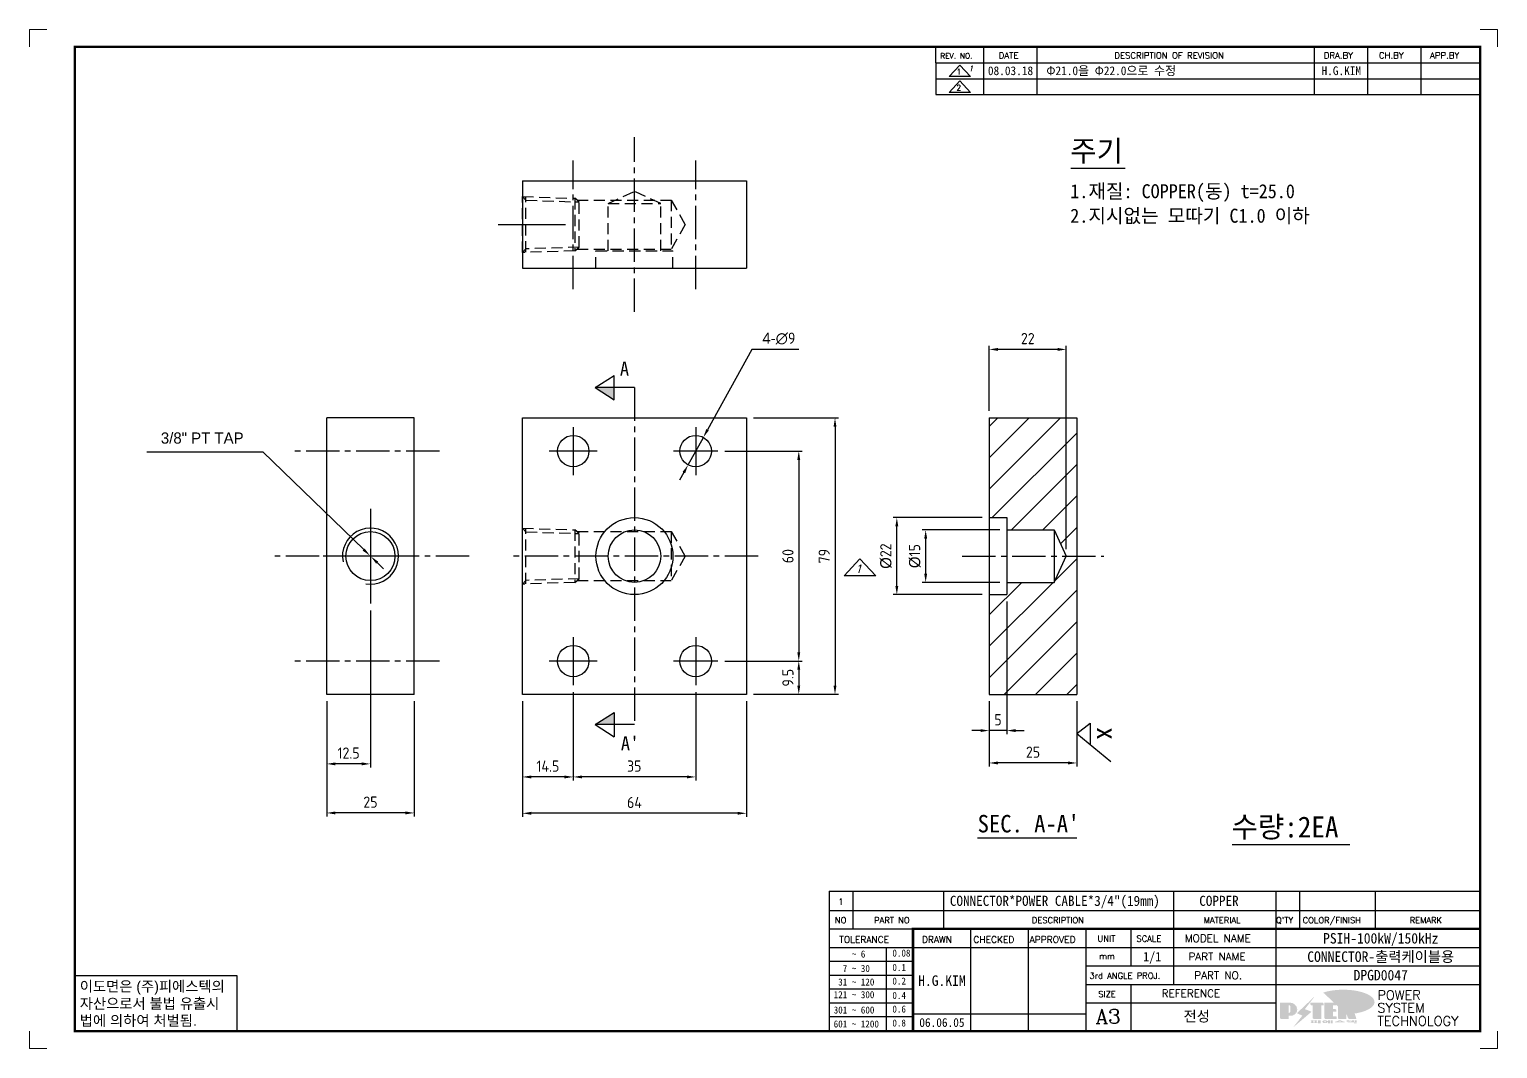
# Model space of a CAD drawing. Header units: millimetres. Extents: x 0 to 2133, y 0 to 844.
# Drawn here: x 1256.7 to 1676.2, y 0 to 291.3 of the extents above; entities that cross this region are included whole.
import ezdxf
from ezdxf.enums import TextEntityAlignment as Align

# ---------------------------------------------------------------- set-up
doc = ezdxf.new("R2010")
doc.units = ezdxf.units.MM
for name, pattern in [('CENTER', [50.8, 31.75, -6.35, 6.35, -6.35]), ('CENTER2', [28.575, 19.05, -3.175, 3.175, -3.175]), ('HIDDEN2', [4.7625, 3.175, -1.5875])]:
    doc.linetypes.add(name, pattern=pattern)
doc.layers.add('FORMAT-1', color=7, linetype='Continuous')
doc.layers.add('line', color=3, linetype='Continuous')
doc.styles.add('h1', font='')
doc.styles.add('HAN', font='')
doc.styles.add('RC', font='ROMANC.SHX')
doc.styles.add('ROMANT', font='romant__.ttf')
doc.styles.add('RT', font='ROMANT.SHX', dxfattribs={"oblique": 15})
doc.styles.get("Standard").update_dxf_attribs({"font": 'ISOCP.SHX', "bigfont": 'WHGTXT.SHX'})
doc.styles.get('h1').set_extended_font_data('New Gulim')
doc.styles.get('HAN').set_extended_font_data('GulimChe')
doc.dimstyles.new('PSTEK-1', dxfattribs={"dimtxt": 3.2, "dimasz": 2.5, "dimexe": 1, "dimexo": 2, "dimgap": 1.5, "dimtad": 1, "dimtoh": 1, "dimrnd": 0.05, "dimzin": 9, "dimdsep": 46, "dimtxsty": 'Standard', "dimcen": 0, "dimclrt": 3, "dimadec": 1, "dimazin": 2, "dimtfac": 1, "dimtmove": 0, "dimatfit": 3, "dimfxl": 0, "dimtolj": 1, "dimtzin": 0, "dimarcsym": 0})

# ---------------------------------------------------------------- blocks, each defined once
blk = doc.blocks.new('*D93')
at = {"color": 0, "lineweight": -2}
for p, q in [((1463.12, 199.83), (1450.43, 176.88)), ((1476.49, 199.83), (1463.12, 199.83)), ((1444.86, 166.82), (1449.22, 174.69)), ((1443.65, 164.63), (1442.44, 162.44))]:
    blk.add_line(p, q, dxfattribs=at)
at = {"color": 0}
for points in [[(1450.06, 177.08), (1450.79, 176.68), (1449.22, 174.69)], [(1443.28, 164.83), (1444.01, 164.43), (1444.86, 166.82)]]:
    blk.add_solid(points, dxfattribs=at)
at = {"layer": 'DEFPOINTS', "color": 0}
for p in [(1449.22, 174.69, -1841.33), (1444.86, 166.82, -1841.33)]:
    blk.add_point(p, dxfattribs=at)
at = {"color": 3, "insert": (1470.79, 202.93), "char_height": 3.2, "attachment_point": 5}
blk.add_mtext('\\A1;{\\f??|b0|i0|c0|p49;4-}∅9', dxfattribs=at)
blk = doc.blocks.new('*D65')
at = {"color": 0, "lineweight": -2}
for p, q in [((1290.2, 170.54), (1323.4, 170.54)), ((1323.4, 170.54), (1352.18, 142.63)), ((1354.25, 140.63), (1353.98, 140.88)), ((1356.04, 138.89), (1357.84, 137.15))]:
    blk.add_line(p, q, dxfattribs=at)
at = {"color": 0}
for points in [[(1352.47, 142.92), (1351.89, 142.33), (1353.98, 140.88)], [(1356.33, 139.18), (1355.75, 138.59), (1354.25, 140.63)]]:
    blk.add_solid(points, dxfattribs=at)
at = {"layer": 'DEFPOINTS', "color": 0}
for p in [(1353.98, 140.88, -1833.33), (1354.25, 140.63, -1849.33)]:
    blk.add_point(p, dxfattribs=at)
at = {"color": 3, "insert": (1306.05, 174.48), "char_height": 3.2, "attachment_point": 5}
blk.add_mtext('\\A1;{\\f??|b0|i0|c0|p49;3/8" PT TAP}', dxfattribs=at)
blk = doc.blocks.new('*D94')
at = {"color": 0, "lineweight": -2}
for p, q in [((1341.61, 99.26), (1341.61, 66.36)), ((1366.61, 99.26), (1366.61, 66.36)), ((1364.11, 67.36), (1344.11, 67.36))]:
    blk.add_line(p, q, dxfattribs=at)
at = {"color": 0}
for points in [[(1344.11, 67.78), (1344.11, 66.95), (1341.61, 67.36)], [(1364.11, 67.78), (1364.11, 66.95), (1366.61, 67.36)]]:
    blk.add_solid(points, dxfattribs=at)
at = {"layer": 'DEFPOINTS', "color": 0}
for p in [(1341.61, 101.26, -1841.33), (1366.61, 101.26, -1841.33), (1341.61, 67.36)]:
    blk.add_point(p, dxfattribs=at)
at = {"color": 3, "insert": (1354.11, 70.46), "char_height": 3.2, "attachment_point": 5}
blk.add_mtext('\\A1;25', dxfattribs=at)
blk = doc.blocks.new('*D95')
at = {"color": 0, "lineweight": -2}
for p, q in [((1354.11, 125.26), (1354.11, 80.38)), ((1341.61, 99.26), (1341.61, 80.38)), ((1351.61, 81.38), (1344.11, 81.38))]:
    blk.add_line(p, q, dxfattribs=at)
at = {"color": 0}
for points in [[(1344.11, 81.8), (1344.11, 80.96), (1341.61, 81.38)], [(1351.61, 81.8), (1351.61, 80.96), (1354.11, 81.38)]]:
    blk.add_solid(points, dxfattribs=at)
at = {"layer": 'DEFPOINTS', "color": 0}
for p in [(1354.11, 127.26, -1841.33), (1341.61, 101.26, -1841.33), (1341.61, 81.38)]:
    blk.add_point(p, dxfattribs=at)
at = {"color": 3, "insert": (1347.86, 84.48), "char_height": 3.2, "attachment_point": 5}
blk.add_mtext('\\A1;12.5', dxfattribs=at)
blk = doc.blocks.new('*D96')
at = {"color": 0, "lineweight": -2}
for p, q in [((1530.92, 182.26), (1530.92, 200.83)), ((1550.42, 199.83), (1533.42, 199.83)), ((1552.92, 142.76), (1552.92, 200.83))]:
    blk.add_line(p, q, dxfattribs=at)
at = {"color": 0}
for points in [[(1533.42, 200.25), (1533.42, 199.41), (1530.92, 199.83)], [(1550.42, 200.25), (1550.42, 199.41), (1552.92, 199.83)]]:
    blk.add_solid(points, dxfattribs=at)
at = {"layer": 'DEFPOINTS', "color": 0}
for p in [(1530.92, 199.83), (1530.92, 180.26, -1841.33), (1552.92, 140.76, -1841.33)]:
    blk.add_point(p, dxfattribs=at)
at = {"color": 3, "insert": (1541.92, 202.93), "char_height": 3.2, "attachment_point": 5}
blk.add_mtext('\\A1;22', dxfattribs=at)
blk = doc.blocks.new('*D97')
at = {"color": 0, "lineweight": -2}
for p, q in [((1528.92, 151.76), (1503.5, 151.76)), ((1504.5, 132.26), (1504.5, 149.26)), ((1528.92, 129.76), (1503.5, 129.76))]:
    blk.add_line(p, q, dxfattribs=at)
at = {"color": 0}
for points in [[(1504.08, 149.26), (1504.92, 149.26), (1504.5, 151.76)], [(1504.08, 132.26), (1504.92, 132.26), (1504.5, 129.76)]]:
    blk.add_solid(points, dxfattribs=at)
at = {"layer": 'DEFPOINTS', "color": 0}
for p in [(1504.5, 151.76), (1530.92, 151.76, -1841.33), (1530.92, 129.76, -1841.33)]:
    blk.add_point(p, dxfattribs=at)
at = {"color": 3, "insert": (1501.4, 140.76), "char_height": 3.2, "attachment_point": 5, "rotation": 90}
blk.add_mtext('\\A1;{\\f??|b0|i0|c0|p49;%%C}22', dxfattribs=at)
blk = doc.blocks.new('*D98')
at = {"color": 0, "lineweight": -2}
for p, q in [((1530.92, 99.26), (1530.92, 80.64)), ((1555.92, 99.26), (1555.92, 80.64)), ((1553.42, 81.64), (1533.42, 81.64))]:
    blk.add_line(p, q, dxfattribs=at)
at = {"color": 0}
for points in [[(1533.42, 82.06), (1533.42, 81.22), (1530.92, 81.64)], [(1553.42, 82.06), (1553.42, 81.22), (1555.92, 81.64)]]:
    blk.add_solid(points, dxfattribs=at)
at = {"layer": 'DEFPOINTS', "color": 0}
for p in [(1530.92, 101.26, -1841.33), (1555.92, 101.26, -1841.33), (1530.92, 81.64)]:
    blk.add_point(p, dxfattribs=at)
at = {"color": 3, "insert": (1543.42, 84.74), "char_height": 3.2, "attachment_point": 5}
blk.add_mtext('\\A1;25', dxfattribs=at)
blk = doc.blocks.new('*D99')
at = {"color": 0, "lineweight": -2}
for p, q in [((1535.92, 127.76), (1535.92, 89.9)), ((1530.92, 99.26), (1530.92, 89.9)), ((1528.42, 90.9), (1525.92, 90.9)), ((1535.92, 90.9), (1530.92, 90.9)), ((1538.42, 90.9), (1540.92, 90.9))]:
    blk.add_line(p, q, dxfattribs=at)
at = {"color": 0}
for points in [[(1528.42, 91.31), (1528.42, 90.48), (1530.92, 90.9)], [(1538.42, 91.31), (1538.42, 90.48), (1535.92, 90.9)]]:
    blk.add_solid(points, dxfattribs=at)
at = {"layer": 'DEFPOINTS', "color": 0}
for p in [(1535.92, 129.76, -1841.33), (1530.92, 101.26), (1530.92, 90.9)]:
    blk.add_point(p, dxfattribs=at)
at = {"color": 3, "insert": (1533.42, 94), "char_height": 3.2, "attachment_point": 5}
blk.add_mtext('\\A1;5', dxfattribs=at)
blk = doc.blocks.new('*D66')
at = {"color": 0, "lineweight": -2}
for p, q in [((1533.92, 148.26), (1511.74, 148.26)), ((1512.74, 145.76), (1512.74, 135.76)), ((1533.92, 133.26), (1511.74, 133.26))]:
    blk.add_line(p, q, dxfattribs=at)
at = {"color": 0}
for points in [[(1512.33, 145.76), (1513.16, 145.76), (1512.74, 148.26)], [(1512.33, 135.76), (1513.16, 135.76), (1512.74, 133.26)]]:
    blk.add_solid(points, dxfattribs=at)
at = {"layer": 'DEFPOINTS', "color": 0}
for p in [(1535.92, 148.26, -1841.33), (1512.74, 133.26), (1535.92, 133.26, -1841.33)]:
    blk.add_point(p, dxfattribs=at)
at = {"color": 3, "insert": (1509.64, 140.76), "char_height": 3.2, "attachment_point": 5, "rotation": 90}
blk.add_mtext('\\A1;{\\f??|b0|i0|c0|p49;%%C}15', dxfattribs=at)
blk = doc.blocks.new('*D67')
at = {"color": 0, "lineweight": -2}
for p, q in [((1397.54, 99.26), (1397.54, 66.26)), ((1461.54, 99.26), (1461.54, 66.26)), ((1459.04, 67.26), (1400.04, 67.26))]:
    blk.add_line(p, q, dxfattribs=at)
at = {"color": 0}
for points in [[(1400.04, 67.68), (1400.04, 66.85), (1397.54, 67.26)], [(1459.04, 67.68), (1459.04, 66.85), (1461.54, 67.26)]]:
    blk.add_solid(points, dxfattribs=at)
at = {"layer": 'DEFPOINTS', "color": 0}
for p in [(1397.54, 101.26, 1841.33), (1461.54, 101.26, 1841.33), (1397.54, 67.26)]:
    blk.add_point(p, dxfattribs=at)
at = {"color": 3, "insert": (1429.54, 70.36), "char_height": 3.2, "attachment_point": 5}
blk.add_mtext('\\A1;64', dxfattribs=at)
blk = doc.blocks.new('*D68')
at = {"color": 0, "lineweight": -2}
for p, q in [((1412.04, 101.92), (1412.04, 76.65)), ((1447.04, 101.92), (1447.04, 76.65)), ((1444.54, 77.65), (1414.54, 77.65))]:
    blk.add_line(p, q, dxfattribs=at)
at = {"color": 0}
for points in [[(1414.54, 78.06), (1414.54, 77.23), (1412.04, 77.65)], [(1444.54, 78.06), (1444.54, 77.23), (1447.04, 77.65)]]:
    blk.add_solid(points, dxfattribs=at)
at = {"layer": 'DEFPOINTS', "color": 0}
for p in [(1412.04, 103.92, 1841.33), (1447.04, 103.92, 1841.33), (1412.04, 77.65)]:
    blk.add_point(p, dxfattribs=at)
at = {"color": 3, "insert": (1429.48, 80.75), "char_height": 3.2, "attachment_point": 5}
blk.add_mtext('\\A1;35', dxfattribs=at)
blk = doc.blocks.new('*D69')
at = {"color": 0, "lineweight": -2}
for p, q in [((1455.37, 170.76), (1477.49, 170.76)), ((1476.49, 168.26), (1476.49, 113.26)), ((1455.37, 110.76), (1477.49, 110.76))]:
    blk.add_line(p, q, dxfattribs=at)
at = {"color": 0}
for points in [[(1476.07, 168.26), (1476.9, 168.26), (1476.49, 170.76)], [(1476.07, 113.26), (1476.9, 113.26), (1476.49, 110.76)]]:
    blk.add_solid(points, dxfattribs=at)
at = {"layer": 'DEFPOINTS', "color": 0}
for p in [(1453.37, 170.76, 1841.33), (1453.37, 110.76, 1841.33), (1476.49, 110.76)]:
    blk.add_point(p, dxfattribs=at)
at = {"color": 3, "insert": (1473.39, 140.76), "char_height": 3.2, "attachment_point": 5, "rotation": 90}
blk.add_mtext('\\A1;60', dxfattribs=at)
blk = doc.blocks.new('*D70')
at = {"color": 0, "lineweight": -2}
for p, q in [((1463.54, 180.26), (1487.84, 180.26)), ((1486.84, 177.76), (1486.84, 103.76)), ((1463.54, 101.26), (1487.84, 101.26))]:
    blk.add_line(p, q, dxfattribs=at)
at = {"color": 0}
for points in [[(1486.42, 177.76), (1487.25, 177.76), (1486.84, 180.26)], [(1486.42, 103.76), (1487.25, 103.76), (1486.84, 101.26)]]:
    blk.add_solid(points, dxfattribs=at)
at = {"layer": 'DEFPOINTS', "color": 0}
for p in [(1461.54, 180.26, 1841.33), (1461.54, 101.26, 1841.33), (1486.84, 101.26)]:
    blk.add_point(p, dxfattribs=at)
at = {"color": 3, "insert": (1483.74, 140.76), "char_height": 3.2, "attachment_point": 5, "rotation": 90}
blk.add_mtext('\\A1;79', dxfattribs=at)
blk = doc.blocks.new('t3')
for p, q in [((0, 15.88), (46.25, 15.88)), ((0, 15.88), (0, 0)), ((46.25, 15.88), (46.25, 0)), ((0, 0), (46.25, 0))]:
    blk.add_line(p, q)
at = {"color": 1, "style": 'h1'}
for s, p in [('이도면은 (주)피에스텍의', (1.4, 11.29)), ('자산으로서 불법 유출시', (1.4, 6.41)), ('법에 의하여 처벌됨.', (1.4, 1.52))]:
    blk.add_text(s, height=3, dxfattribs=at).set_placement(p)
blk = doc.blocks.new('new LOGO')
at = {"layer": 'line'}
h = blk.add_hatch(color=1, dxfattribs=at)
h.paths.add_polyline_path([(41.5, 16.4), (54.3, 16.4, 1), (54.3, 82.9), (0, 82.9), (0, -0.1), (41.5, -0.1)])
h.paths.add_polyline_path([(41.5, 27.9), (41.5, 71.9), (43.6, 71.9, -0.414214), (54.6, 60.9), (54.6, 38.9, -0.414214), (43.6, 27.9)], flags=16)
h.paths.add_polyline_path([(214.7, 71.9), (227.5, 71.9), (227.5, 82.9), (159.7, 82.9), (159.7, 71.9), (172.5, 71.9), (172.5, -0.1), (214.7, -0.1)])
h.paths.add_polyline_path([(276, 37.4), (294.8, 37.4), (294.8, 49.1), (276, 49.1), (276, 71.9), (294.8, 71.9), (294.8, 82.9), (234.5, 82.9), (234.5, -0.1), (297, -0.1), (297, 10.9), (276, 10.9)])
h.paths.add_polyline_path([(347.2, 35.2), (359.7, -0.1), (400.5, -0.1), (379.6, 66.8), (399.7, 82.9), (380.6, 82.9), (347.2, 61.6), (347.2, 82.9), (305.5, 82.9), (305.5, -0.1), (347.2, -0.1)])
h = blk.add_hatch(color=250, dxfattribs=at)
h.paths.add_polyline_path([(44.5, 69.4), (46.6, 69.4, -0.129793), (52, 68, 0.221832), (43.6, 71.9), (41.5, 71.9), (41.5, 27.9), (43.6, 27.9, 0.02048), (44.5, 28)], flags=17)
h.paths.add_polyline_path([(44.5, 13.9), (57.3, 13.9, 0.72362), (77.1, 73.9, -0.679777), (54.3, 16.4), (41.5, 16.4), (41.5, -0.1), (3, -0.1), (3, -2.6), (44.5, -2.6)])
h.paths.add_polyline_path([(117.9, 14.2), (71.5, -44.4), (77.1, -39.6), (120.8, 15.6), (92, 28.9), (173.3, 106), (177.5, 111.4), (89.1, 27.6)])
h.paths.add_polyline_path([(162.7, 71.9), (162.7, 69.4), (172.5, 69.4), (172.5, 71.9)], flags=17)
h.paths.add_polyline_path([(217.7, 69.4), (230.5, 69.4), (230.5, 80.4), (227.5, 80.4), (227.5, 71.9), (214.7, 71.9), (214.7, -0.1), (175.5, -0.1), (175.5, -2.6), (217.7, -2.6)])
h.paths.add_polyline_path([(297.8, 46.6), (294.8, 46.6), (294.8, 37.4), (276, 37.4), (276, 10.9), (279, 10.9), (279, 34.9), (297.8, 34.9)])
h.paths.add_polyline_path([(300, 8.4), (297, 8.4), (297, -0.1), (237.5, -0.1), (237.5, -2.6), (300, -2.6)])
h.paths.add_polyline_path([(297.8, 80.4), (294.8, 80.4), (294.8, 71.9), (276, 71.9), (276, 49.1), (279, 49.1), (279, 69.4), (297.8, 69.4)])
h.paths.add_polyline_path([(350.2, 80.4), (347.2, 80.4), (347.2, 61.6), (350.2, 63.5)])
h.paths.add_polyline_path([(350.2, 26.7), (347.2, 35.2), (347.2, -0.1), (308.5, -0.1), (308.5, -2.6), (350.2, -2.6)])
h.paths.add_polyline_path([(402.7, 80.4), (396.5, 80.4), (379.6, 66.8), (400.5, -0.1), (361.8, -0.1), (362.7, -2.6), (403.5, -2.6), (382.6, 64.3)])
blk.add_hatch(color=5, dxfattribs=at).paths.add_polyline_path([(166.3, 35), (131, 49), (180.4, 112.7), (92, 28.9), (120.8, 15.6), (74.4, -43)])
h = blk.add_hatch(color=253, dxfattribs=at)
edge = h.paths.add_edge_path()
edge.add_ellipse((333.9, 86.4), major_axis=(-165.9, 0), ratio=0.39426, start_angle=111.51268, end_angle=334.46902)
edge.add_ellipse((314.1, 81.2), major_axis=(-153.7, 0), ratio=0.40699, start_angle=121.30662, end_angle=327.74369, ccw=False)
edge.add_line((394, 27.8), (394.7, 25.6))
h = blk.add_hatch(color=250, dxfattribs=at)
edge = h.paths.add_edge_path()
edge.add_ellipse((237.8, -17.6), major_axis=(-14.3, 0), ratio=0.526336, start_angle=192.2456, end_angle=269.07481)
edge.add_line((238.1, -10.1), (237.6, -10.1))
edge.add_ellipse((237.8, -17.6), major_axis=(-14.3, 0), ratio=0.526336, start_angle=270.92519, end_angle=449.07481)
edge.add_line((237.6, -25.1), (238.1, -25.1))
edge.add_ellipse((237.8, -17.6), major_axis=(-14.3, 0), ratio=0.526336, start_angle=450.92519, end_angle=527.7544)
edge.add_line((251.7, -19.2), (254.1, -19.2))
edge.add_line((254.1, -19.2), (254.1, -27.1))
edge.add_line((254.1, -27.1), (263.1, -27.1))
edge.add_line((263.1, -27.1), (263.1, -10.1))
edge.add_line((263.1, -10.1), (254.1, -10.1))
edge.add_line((254.1, -10.1), (254.1, -16))
edge.add_line((254.1, -16), (251.7, -16))
h.paths.add_polyline_path([(241, -16.4), (241, -18.7, -1), (234.4, -18.7), (234.4, -16.4, -1)], flags=16)
h.paths.add_polyline_path([(278.2, -10.1), (268.1, -10.1), (268.1, -27.1), (278.2, -27.1)])
h.paths.add_polyline_path([(310.3, -10.1), (310.3, -11.1, -0.157169), (289.3, -17.5), (294, -19.9, 0.128407), (316.3, -15.9, 0.128407), (338.6, -19.9), (343.3, -17.5, -0.157169), (322.2, -11.1), (322.2, -10.1)])
h.paths.add_polyline_path([(342.1, -25.1), (342.1, -22.3), (290.4, -22.3), (290.4, -25.1)])
h.paths.add_polyline_path([(352, -10.1), (352, -16.2, 0.414214), (354, -18.2), (378.7, -18.2), (378.7, -19.6), (390.2, -19.6), (390.2, -10.1), (378.7, -10.1), (378.7, -13.6), (374.7, -13.6), (374.7, -15.1), (378.7, -15.1), (378.7, -16.2), (364.7, -16.2), (364.7, -15.1), (371.2, -15.1), (371.2, -13.6), (364.7, -13.6), (364.7, -12.6), (374.7, -12.6), (374.7, -10.1)])
h.paths.add_polyline_path([(393.8, -10.1), (393.8, -19.6), (405, -19.6), (405, -10.1)])
h.paths.add_polyline_path([(405, -27.1), (405, -20.9), (356.8, -20.9), (356.8, -23), (391.8, -23), (391.8, -27.1)])
h.paths.add_polyline_path([(200.4, -10.1), (200.4, -22.3), (193.2, -22.3), (193.2, -12.6), (196.6, -12.6), (196.6, -10.1), (161, -10.1), (161, -12.6), (164.5, -12.6), (164.5, -22.3), (161, -22.3), (161, -25.1), (200.4, -25.1), (200.4, -27.1), (213.9, -27.1), (213.9, -10.1)])
h.paths.add_polyline_path([(182, -12.6), (175.6, -12.6), (175.6, -22.3), (182, -22.3)], flags=17)
blk = doc.blocks.new('format-3')
at = {"color": 3, "lineweight": 9}
for p, q in [((0, 286.3), (0, 291.3)), ((5, 291.3), (0, 291.3)), ((414.5, 291.3), (419.5, 291.3)), ((419.5, 286.3), (419.5, 291.3)), ((0, 5), (0, 0)), ((419.5, 5), (419.5, 0)), ((5, 0), (0, 0)), ((414.5, 0), (419.5, 0))]:
    blk.add_line(p, q, dxfattribs=at)
at = {"color": 180}
for p, q in [((258.97, 281.75), (258.97, 286.3)), ((272.71, 281.75), (272.71, 286.3)), ((287.94, 281.75), (287.94, 286.3)), ((367.22, 281.75), (367.22, 286.3)), ((382.45, 281.75), (382.45, 286.3)), ((397.61, 281.75), (397.61, 286.3)), ((258.97, 281.75), (414.5, 281.75)), ((228.5, 39.49), (228.5, 5)), ((228.5, 39.49), (414.5, 39.49)), ((235.29, 39.49), (235.29, 34.21)), ((261.24, 34.21), (261.24, 39.49)), ((326.9, 39.49), (326.9, 34.21)), ((356.11, 39.49), (356.11, 34.21)), ((362.93, 39.49), (362.93, 34.21)), ((384.48, 39.49), (384.48, 34.21)), ((228.5, 34.21), (252.48, 34.21)), ((268.96, 5), (268.96, 34.21)), ((285.45, 5), (285.45, 34.21)), ((301.94, 5), (301.94, 34.21)), ((314.72, 34.21), (314.72, 23.65)), ((326.9, 34.21), (326.9, 18.37)), ((356.11, 34.21), (356.11, 5)), ((228.5, 28.93), (252.48, 28.93)), ((244.89, 5.23), (244.89, 28.93)), ((252.48, 28.93), (414.5, 28.93)), ((228.5, 24.98), (252.48, 24.98)), ((228.5, 21.03), (252.48, 21.03)), ((301.94, 23.65), (414.5, 23.65)), ((228.5, 17.08), (252.48, 17.08)), ((301.94, 18.37), (414.5, 18.37)), ((314.72, 18.37), (314.72, 5)), ((228.5, 13.13), (252.48, 13.13)), ((301.94, 13.09), (356.11, 13.09)), ((228.5, 9.18), (252.48, 9.18)), ((252.48, 9.95), (301.94, 9.95))]:
    blk.add_line(p, q, dxfattribs=at)
at = {"const_width": 0.7}
blk.add_lwpolyline([(252.48, 5), (252.48, 34.21), (414.5, 34.21)], dxfattribs=at)
at = {"layer": 'FORMAT-1', "const_width": 0.7}
blk.add_lwpolyline([(13, 5), (13, 286.3), (414.5, 286.3), (414.5, 5)], close=True, dxfattribs=at)
blk.add_blockref('t3', (13, 5))
at = {"xscale": 0.05400000000000027, "yscale": 0.05400000000000027, "zscale": 0.05400000000000027}
blk.add_blockref('new LOGO', (357.35, 8.65), dxfattribs=at)
at = {"color": 2}
for s, height, style, p in [('REV. NO.', 1.56, 'RC', (260.23, 282.95)), ('DATE', 1.788, 'RC', (276.95, 282.94)), ('DESCRIPTION OF REVISION', 1.7875, 'RC', (309.98, 282.94)), ('DRA.BY', 1.788, 'RC', (369.83, 282.94)), ('CH.BY', 1.788, 'RC', (385.59, 282.94)), ('APP.BY', 1.788, 'RC', (400.18, 282.94)), ('COLOR/FINISH', 1.7424, 'RC', (363.8, 35.83)), ('NO', 1.742, 'RC', (230.16, 35.83)), ('PART NO', 1.742, 'RC', (241.36, 35.83)), ('DESCRIPTION', 1.7424, 'RC', (286.43, 35.83)), ('MATERIAL', 1.742, 'RC', (335.52, 35.83)), ("Q'TY", 1.742, 'RC', (356.17, 35.83)), ('REMARK', 1.742, 'RC', (394.37, 35.83)), (' TOLERANCE', 1.9, 'RC', (230.11, 30.22)), ('DRAWN', 1.9, 'RC', (255, 30.22)), ('CHECKED', 1.9, 'RC', (269.71, 30.22)), ('APPROVED', 1.9, 'RC', (285.8, 30.22)), ('UNIT', 1.742, 'RC', (305.19, 30.55)), ('SCALE', 1.742, 'RC', (316.32, 30.55)), ('MODEL NAME', 2.178, 'RC', (330.12, 30.46)), ('    ~ 6', 2, 'HAN', (229.8, 26.03)), ('0.08', 2, 'HAN', (246.57, 26.31)), ('mm', 1.742, 'RC', (305.67, 25.56)), ('PART NAME', 2.178, 'RC', (331.17, 25.24)), ('  7 ~ 30', 2, 'HAN', (229.8, 21.91)), ('0.1', 2, 'HAN', (246.57, 22.2)), ('3rd ANGLE PROJ.', 1.7424, 'RC', (302.87, 19.97)), ('PART NO.', 2.178, 'RC', (332.84, 19.85)), (' 31 ~ 120', 2, 'HAN', (229.8, 18.04)), ('0.2', 2, 'HAN', (246.57, 18.32)), ('REFERENCE', 2.178, 'RC', (323.52, 14.69)), ('121 ~ 300', 2, 'HAN', (229.8, 14.42)), ('0.4', 2, 'HAN', (246.57, 14.2)), ('SIZE', 1.742, 'RC', (305.39, 14.71)), ('301 ~ 600', 2, 'HAN', (229.8, 10.04)), ('0.6', 2, 'HAN', (246.57, 10.32)), ('601 ~ 1200', 2, 'HAN', (229.8, 6.05)), ('0.8', 2, 'HAN', (246.57, 6.33))]:
    blk.add_text(s, height=height, dxfattribs=dict(at, style=style)).set_placement(p)
at = {"style": 'ROMANT'}
for s, p in [('POWER', (385.15, 13.96)), ('SYSTEM', (385.15, 10.31)), ('TECHNOLOGY', (385.15, 6.56))]:
    blk.add_text(s, height=2.7, dxfattribs=at).set_placement(p)
at = {"color": 2, "lineweight": 25, "style": 'RC'}
blk.add_text('A3', height=4.182, dxfattribs=at).set_placement((304.61, 7.14))
at = {"style": 'HAN'}
for tag, height, p in [('MODEL-NAME', 3, (386.1, 31.53)), ('SCALE', 2.7, (320.81, 26.29)), ('PART-NAME', 3, (386.1, 26.29)), ('CH-BY', 3, (277.21, 19.44)), ('PART-NO', 3, (386.1, 21.01)), ('DRA-BY', 3, (260.72, 19.44)), ('APP-BY', 3, (293.7, 19.44)), ('DRA-DATE', 2.5, (260.72, 7.47)), ('CH-DATE', 2.5, (277.21, 7.47)), ('APP-DATE', 2.5, (293.7, 7.47)), ('관련업체', 3, (333.52, 9.26))]:
    blk.add_attdef(tag, text='', height=height, dxfattribs=at).set_placement(p, align=Align.MIDDLE_CENTER)
blk = doc.blocks.new('no3')
at = {"color": 180}
for p, q in [((0, 5.5), (0, 0)), ((0, 5.5), (186, 5.5)), ((6.79, 5.5), (6.79, 0)), ((32.74, 0.11), (32.74, 5.5)), ((98.4, 5.5), (98.4, 0)), ((127.61, 5.5), (127.61, 0)), ((134.43, 5.5), (134.43, 0)), ((155.98, 5.5), (155.98, 0))]:
    blk.add_line(p, q, dxfattribs=at)
at = {"color": 2, "style": 'HAN'}
for tag, p in [('PART-NO', (19.76, 2.75)), ('MATERIAL', (111.38, 2.75)), ("Q'TY", (131.02, 2.75)), ('COLOR/FINISH', (145.2, 2.75)), ('REMARK', (170.76, 2.75))]:
    blk.add_attdef(tag, text='', height=2.9, dxfattribs=at).set_placement(p, align=Align.MIDDLE_CENTER)
blk.add_attdef('DESCRIPTION', text='', height=2.9, dxfattribs=at).set_placement((34.51, 2.75), align=Align.MIDDLE_LEFT)
at = {"color": 2, "style": 'RT', "oblique": 15}
blk.add_attdef('NO', text='', height=1.74, dxfattribs=at).set_placement((3.38, 2.51), align=Align.MIDDLE_CENTER)
blk = doc.blocks.new('re3')
at = {"color": 180}
for p, q in [((0, 0), (0, -4.55)), ((6.87, -0.64), (3.86, -3.91)), ((9.88, -3.91), (3.86, -3.91)), ((6.87, -0.64), (9.88, -3.91)), ((13.74, -4.55), (13.74, 0)), ((28.97, -4.55), (28.97, 0)), ((108.25, -4.55), (108.25, 0)), ((123.49, -4.55), (123.49, 0)), ((138.64, -4.55), (138.64, 0)), ((0, -4.55), (155.53, -4.55))]:
    blk.add_line(p, q, dxfattribs=at)
at = {"color": 2, "style": 'RC', "oblique": 15}
blk.add_attdef('REV.NO', text='', height=1.56, dxfattribs=at).set_placement((6.59, -2.56), align=Align.MIDDLE_CENTER)
blk.add_attdef('-1', text='', height=1.56, dxfattribs=at).set_placement((9.37, -1.66), align=Align.MIDDLE_LEFT)
at = {"color": 2, "style": 'HAN'}
for tag, p in [('REV.-DATE', (21.36, -2.28)), ('DRA.BY', (115.87, -2.28)), ('CH.BY', (131.07, -2.28)), ('APP.BY', (147.09, -2.28))]:
    blk.add_attdef(tag, text='', height=2.5, dxfattribs=at).set_placement(p, align=Align.MIDDLE_CENTER)
blk.add_attdef('DESCRIPTION-OF-REVISION', text='', height=2.5, dxfattribs=at).set_placement((31.61, -2.28), align=Align.MIDDLE_LEFT)
blk = doc.blocks.new('*D100')
at = {"color": 0, "lineweight": -2}
for p, q in [((1412.04, 101.92), (1412.04, 76.65)), ((1397.54, 99.26), (1397.54, 76.65)), ((1409.54, 77.65), (1400.04, 77.65))]:
    blk.add_line(p, q, dxfattribs=at)
at = {"color": 0}
for points in [[(1400.04, 78.06), (1400.04, 77.23), (1397.54, 77.65)], [(1409.54, 78.06), (1409.54, 77.23), (1412.04, 77.65)]]:
    blk.add_solid(points, dxfattribs=at)
at = {"layer": 'DEFPOINTS', "color": 0}
for p in [(1397.54, 101.26, -1841.33), (1412.04, 103.92, -1841.33), (1397.54, 77.65)]:
    blk.add_point(p, dxfattribs=at)
at = {"color": 3, "insert": (1404.79, 80.75), "char_height": 3.2, "attachment_point": 5}
blk.add_mtext('\\A1;14.5', dxfattribs=at)
blk = doc.blocks.new('*D101')
at = {"color": 0, "lineweight": -2}
for p, q in [((1455.37, 110.76), (1477.49, 110.76)), ((1476.49, 108.26), (1476.49, 103.76)), ((1463.54, 101.26), (1477.49, 101.26))]:
    blk.add_line(p, q, dxfattribs=at)
at = {"color": 0}
for points in [[(1476.07, 108.26), (1476.9, 108.26), (1476.49, 110.76)], [(1476.07, 103.76), (1476.9, 103.76), (1476.49, 101.26)]]:
    blk.add_solid(points, dxfattribs=at)
at = {"layer": 'DEFPOINTS', "color": 0}
for p in [(1453.37, 110.76, -1841.33), (1461.54, 101.26, -1841.33), (1476.49, 101.26)]:
    blk.add_point(p, dxfattribs=at)
at = {"color": 3, "insert": (1473.39, 106.01), "char_height": 3.2, "attachment_point": 5, "rotation": 90}
blk.add_mtext('\\A1;9.5', dxfattribs=at)

msp = doc.modelspace()

# ---------------------------------------------------------------- hatches: boundary and pattern name
for points in [[(1423.739, 188.912), (1418.336, 188.912), (1423.739, 185.426)], [(1423.739, 96.085), (1418.336, 92.598), (1423.739, 92.598)]]:
    msp.add_hatch(color=256).paths.add_polyline_path(points)
at = {"lineweight": 0}
h = msp.add_hatch(dxfattribs=at)
h.set_pattern_fill('ANSI31', color=256, scale=2, style=0)
h.set_pattern_definition([(45, (-6000.6563, 1851.024), (-4.490128, 4.490128), [])])
h.paths.add_polyline_path([(1555.924, 180.255), (1530.924, 180.255), (1530.924, 151.755), (1535.924, 151.755), (1535.924, 148.255), (1549.438, 148.255), (1552.924, 140.755), (1555.924, 140.755)])
h.paths.add_polyline_path([(1555.924, 140.755), (1552.924, 140.755), (1549.438, 133.255), (1535.924, 133.255), (1535.924, 129.755), (1530.924, 129.755), (1530.924, 101.255), (1555.924, 101.255)])

# ---------------------------------------------------------------- linework, layer by layer
at = {"color": 6, "linetype": 'CENTER2', "ltscale": 0.5}
for p, q in [((1429.537, 210.535, -1171.116), (1429.537, 260.493, -1171.116)), ((1412.037, 217.095, -1841.332), (1412.037, 253.862, -1841.332)), ((1447.037, 217.095, -1841.332), (1447.037, 253.862, -1841.332)), ((1429.537, 188.912, -1841.332), (1429.537, 92.598, -1841.332)), ((1373.796, 170.755, -1841.332), (1332.255, 170.755, -1841.332)), ((1382.324, 140.755, -1841.332), (1325.901, 140.755, -1841.332)), ((1464.849, 140.755, -1841.332), (1394.225, 140.755, -1841.332)), ((1523.206, 140.755, -992.012), (1563.643, 140.755, -992.012)), ((1373.796, 110.755, -1841.332), (1332.255, 110.755, -1841.332))]:
    msp.add_line(p, q, dxfattribs=at)
at = {"color": 1}
for p, q in [((1397.537, 248.014, -1841.332), (1397.537, 223.014, -1841.332)), ((1397.537, 248.014, -1841.332), (1461.537, 248.014, -1841.332)), ((1461.537, 248.014, -1841.332), (1461.537, 223.014, -1841.332)), ((1397.537, 223.014, -1841.332), (1461.537, 223.014, -1841.332)), ((1341.613, 101.255, -1841.332), (1341.613, 180.255, -1841.332)), ((1366.613, 180.255, -1841.332), (1341.613, 180.255, -1841.332)), ((1366.613, 101.255, -1841.332), (1366.613, 180.255, -1841.332)), ((1397.537, 101.255, -1841.332), (1397.537, 180.255, -1841.332)), ((1397.537, 180.255, -1841.332), (1461.537, 180.255, -1841.332)), ((1461.537, 180.255, -1841.332), (1461.537, 101.255, -1841.332)), ((1530.924, 180.255, -1841.332), (1530.924, 101.255, -1841.332)), ((1530.924, 180.255, -1841.332), (1555.924, 180.255, -1841.332)), ((1555.924, 180.255, -1841.332), (1555.924, 101.255, -1841.332)), ((1530.924, 151.755, -1841.332), (1535.924, 151.755, -1841.332)), ((1535.924, 151.755, -1841.332), (1535.924, 129.755, -1841.332)), ((1535.924, 148.255, -1841.332), (1549.438, 148.255, -1841.333)), ((1549.438, 148.255, -1841.333), (1552.924, 140.755, -1841.332)), ((1549.438, 148.255, -1841.333), (1549.438, 133.255, -1841.333)), ((1549.438, 133.255, -1841.333), (1552.924, 140.755, -1841.332)), ((1535.924, 133.255, -1841.332), (1549.438, 133.255, -1841.333)), ((1530.924, 129.755, -1841.332), (1535.924, 129.755, -1841.332)), ((1366.613, 101.255, -1841.332), (1341.613, 101.255, -1841.332)), ((1461.537, 101.255, -1841.332), (1397.537, 101.255, -1841.332)), ((1530.924, 101.255, -1841.332), (1555.924, 101.255, -1841.332))]:
    msp.add_line(p, q, dxfattribs=at)
for p, q in [((1554.225, 251.626), (1569.787, 251.626)), ((1418.336, 188.912, -1841.332), (1423.739, 192.399, -1841.332)), ((1418.336, 188.912, -1841.332), (1423.739, 185.426, -1841.332)), ((1429.537, 188.912, -1841.332), (1418.336, 188.912, -1841.332)), ((1423.739, 185.426, -1841.332), (1423.739, 192.399, -1841.332)), ((1418.336, 92.598, -1841.332), (1423.739, 96.085, -1841.332)), ((1429.537, 92.598, -1841.332), (1418.336, 92.598, -1841.332)), ((1418.336, 92.598, -1841.332), (1423.739, 89.112, -1841.332)), ((1423.739, 96.085, -1841.332), (1423.739, 89.112, -1841.332)), ((1555.924, 90.041), (1559.705, 93.034)), ((1559.705, 93.034), (1559.705, 86.937)), ((1555.924, 90.041), (1565.61, 82.087)), ((1527.514, 60.256), (1555.921, 60.256)), ((1600.295, 58.384), (1633.92, 58.384))]:
    msp.add_line(p, q)
at = {"color": 2, "linetype": 'HIDDEN2'}
for p, q in [((1397.537, 243.514, -1841.332), (1412.537, 243.014, -1841.332)), ((1398.537, 242.447, -1841.332), (1397.537, 243.514, -1841.332)), ((1397.537, 227.514, -1841.332), (1397.537, 243.514, -1841.332)), ((1398.537, 227.581, -1841.332), (1398.537, 243.447, -1841.332)), ((1422.037, 241.527, -1841.333), (1429.537, 245.014, -1841.332)), ((1437.037, 241.527, -1841.333), (1429.537, 245.014, -1841.332)), ((1398.537, 242.447, -1841.332), (1413.755, 241.976, -1841.332)), ((1412.537, 243.014, -1841.332), (1412.537, 228.014, -1841.332)), ((1413.755, 242.014, -1841.332), (1412.537, 243.014, -1841.332)), ((1413.146, 242.514, -1841.332), (1440.037, 242.514, -1841.332)), ((1413.755, 229.052, -1841.332), (1413.755, 242.014, -1841.332)), ((1422.037, 241.527, -1841.333), (1437.037, 241.527, -1841.333)), ((1422.037, 228.014, -1841.332), (1422.037, 241.527, -1841.333)), ((1437.037, 228.014, -1841.332), (1437.037, 241.527, -1841.333)), ((1440.037, 242.514, -1841.332), (1440.037, 228.514, -1841.332)), ((1397.537, 227.514, -1841.332), (1398.537, 228.581, -1841.332)), ((1412.537, 228.014, -1841.332), (1397.537, 227.514, -1841.332)), ((1413.755, 229.052, -1841.332), (1398.537, 228.581, -1841.332)), ((1412.537, 228.014, -1841.332), (1413.755, 229.052, -1841.332)), ((1413.124, 228.514, -1841.332), (1440.037, 228.514, -1841.332)), ((1418.537, 228.014, -1841.332), (1440.537, 228.014, -1841.332)), ((1418.537, 223.014, -1841.332), (1418.537, 228.014, -1841.332)), ((1440.537, 223.014, -1841.332), (1440.537, 228.014, -1841.332)), ((1397.537, 148.755, -1841.332), (1412.537, 148.255, -1841.332)), ((1398.537, 147.689, -1841.332), (1397.537, 148.755, -1841.332)), ((1397.537, 132.755, -1841.332), (1397.537, 148.755, -1841.332)), ((1398.537, 132.822, -1841.332), (1398.537, 148.689, -1841.332)), ((1398.537, 147.689, -1841.332), (1413.755, 147.218, -1841.332)), ((1412.537, 148.255, -1841.332), (1412.537, 133.255, -1841.332)), ((1413.755, 147.255, -1841.332), (1412.537, 148.255, -1841.332)), ((1413.146, 147.755, -1841.332), (1440.037, 147.755, -1841.332)), ((1413.755, 134.293, -1841.332), (1413.755, 147.255, -1841.332)), ((1440.037, 147.755, -1841.332), (1440.037, 133.755, -1841.332)), ((1413.755, 134.293, -1841.332), (1398.537, 133.822, -1841.332)), ((1412.537, 133.255, -1841.332), (1413.755, 134.293, -1841.332)), ((1397.537, 132.755, -1841.332), (1398.537, 133.822, -1841.332)), ((1412.537, 133.255, -1841.332), (1397.537, 132.755, -1841.332)), ((1413.124, 133.755, -1841.332), (1440.037, 133.755, -1841.332))]:
    msp.add_line(p, q, dxfattribs=at)
at = {"color": 6, "linetype": 'CENTER', "ltscale": 3}
for p, q in [((1390.601, 235.514, -1841.332), (1409.843, 235.514, -1841.332)), ((1412.037, 177.588, -1841.332), (1412.037, 163.923, -1841.332)), ((1447.037, 177.588, -1841.332), (1447.037, 163.923, -1841.332)), ((1418.87, 170.755, -1841.332), (1405.205, 170.755, -1841.332)), ((1453.37, 170.755, -1841.332), (1440.705, 170.755, -1841.332)), ((1354.113, 154.251, -1841.332), (1354.113, 127.259, -1841.332)), ((1367.609, 140.755, -1841.332), (1340.617, 140.755, -1841.332)), ((1412.037, 117.588, -1841.332), (1412.037, 103.923, -1841.332)), ((1447.037, 117.588, -1841.332), (1447.037, 103.923, -1841.332)), ((1418.87, 110.755, -1841.332), (1405.205, 110.755, -1841.332)), ((1453.37, 110.755, -1841.332), (1440.705, 110.755, -1841.332))]:
    msp.add_line(p, q, dxfattribs=at)
at = {"color": 180}
for p, q in [((1493.977, 140.024), (1489.466, 135.11)), ((1493.977, 140.024), (1498.488, 135.11)), ((1498.488, 135.11), (1489.466, 135.11))]:
    msp.add_line(p, q, dxfattribs=at)
at = {"color": 2, "linetype": 'HIDDEN2', "elevation": -1841.332}
for points in [[(1440.037, 242.514), (1444.037, 235.514), (1440.037, 228.514)], [(1440.037, 147.755), (1444.037, 140.755), (1440.037, 133.755)]]:
    msp.add_lwpolyline(points, dxfattribs=at)
at = {"color": 1}
for centre, radius in [((1412.037, 170.755, -1841.332), 4.5), ((1447.037, 170.755, -1841.332), 4.5), ((1429.537, 140.755, -1841.332), 11), ((1429.537, 140.755, -1841.332), 7.5), ((1412.037, 110.755, -1841.332), 4.5), ((1447.037, 110.755, -1841.332), 4.5)]:
    msp.add_circle(centre, radius, dxfattribs=at)
at = {"color": 3}
msp.add_circle((1354.113, 140.755, -1841.332), 7, dxfattribs=at)
msp.add_arc((1354.113, 140.755, -1841.332), 8, 260.36766, 191.68713)

# ---------------------------------------------------------------- block references
msp.add_blockref('format-3', (1256.658, 0)).add_auto_attribs({'DRA-DATE': '06.06.05', 'DRA-BY': 'H.G.KIM', 'MODEL-NAME': 'PSIH-100kW/150kHz', 'PART-NAME': 'CONNECTOR-출력케이블용', 'PART-NO': 'DPGD0047', 'SCALE': '1/1', '관련업체': '전성'})
ref = msp.add_blockref('re3', (1515.624, 281.75))
ref.add_attrib('DRA.BY', 'H.G.KIM', dxfattribs={"color": 2, "height": 2.5, "style": 'HAN'}).set_placement((1631.494, 279.475), align=Align.MIDDLE_CENTER)
ref.add_attrib('DESCRIPTION-OF-REVISION', 'Φ21.0을 Φ22.0으로 수정', dxfattribs={"color": 2, "height": 2.5, "style": 'HAN'}).set_placement((1547.236, 279.475), align=Align.MIDDLE_LEFT)
ref.add_attrib('REV.-DATE', '08.03.18', dxfattribs={"color": 2, "height": 2.5, "style": 'HAN'}).set_placement((1536.982, 279.475), align=Align.MIDDLE_CENTER)
ref.add_attrib('-1', '1', dxfattribs={"color": 2, "height": 1.56, "style": 'RC', "oblique": 15}).set_placement((1524.993, 280.09), align=Align.MIDDLE_LEFT)
ref.add_attrib('REV.NO', '1', dxfattribs={"color": 2, "height": 1.56, "style": 'RC'}).set_placement((1522.212, 279.193), align=Align.MIDDLE_CENTER)
ref = msp.add_blockref('re3', (1515.624, 277.2))
ref.add_attrib('REV.NO', '2', dxfattribs={"color": 2, "height": 1.56, "style": 'RC'}).set_placement((1522.212, 274.643), align=Align.MIDDLE_CENTER)
ref = msp.add_blockref('no3', (1485.158, 39.494))
ref.add_attrib('MATERIAL', 'COPPER', dxfattribs={"color": 2, "height": 2.9, "style": 'HAN'}).set_placement((1596.533, 42.244), align=Align.MIDDLE_CENTER)
ref.add_attrib('DESCRIPTION', 'CONNECTOR*POWER CABLE*3/4"(19mm)', dxfattribs={"color": 2, "height": 2.9, "style": 'HAN'}).set_placement((1519.666, 42.244), align=Align.MIDDLE_LEFT)
ref.add_attrib('NO', '1', dxfattribs={"color": 2, "height": 1.74, "style": 'RT'}).set_placement((1488.543, 42.001), align=Align.MIDDLE_CENTER)

# ---------------------------------------------------------------- texts
at = {"color": 3, "style": 'HAN'}
for s, height, p in [('주기', 6, (1554.054, 253.59)), ('1.재질: COPPER(동) t=25.0', 4, (1554.054, 243.045)), ('2.지시없는 모따기 C1.0 이하', 4, (1554.054, 236.045)), ('A', 4, (1425.396, 192.357, -6334.184)), ("A'", 4, (1425.673, 85.274, -6334.184)), ("SEC. A-A'", 5, (1527.584, 61.793, -2946.132)), ('수량:2EA', 6, (1600.124, 60.349))]:
    msp.add_text(s, height=height, dxfattribs=at).set_placement(p)
msp.add_text('x', height=5.76, rotation=270, dxfattribs=at).set_placement((1561.66, 91.934, -2651.519))
at = {"color": 2, "style": 'RC', "oblique": 15}
msp.add_attdef('1', text='1', height=2.34, dxfattribs=at).set_placement((1493.553, 137.144), align=Align.MIDDLE_CENTER)

# ---------------------------------------------------------------- dimensions: what is measured, and where the dimension line sits
for p1, p2, text, picture, middle in [((1444.859, 166.817, -1841.332), (1449.215, 174.693, -1841.332), '{\\f??|b0|i0|c0|p49;4-}<>', '*D93', (1470.791, 199.834)), ((1354.246, 140.626, -1849.33), (1353.979, 140.885, -1833.335), '{\\f??|b0|i0|c0|p49;3/8" PT TAP}', '*D65', (1306.048, 170.542))]:
    dim = msp.add_diameter_dim_2p(p1=p1, p2=p2, text=text, dimstyle='PSTEK-1')
    dim.commit()
    dim.dimension.update_dxf_attribs({"geometry": picture, "text_midpoint": middle, "dimtype": 163})
for base, p1, p2, picture, middle in [((1530.924, 199.83), (1552.924, 140.755, -1841.332), (1530.924, 180.255, -1841.332), '*D96', (1541.924, 202.93)), ((1341.613, 81.379), (1354.113, 127.259, -1841.332), (1341.613, 101.255, -1841.332), '*D95', (1347.863, 84.479)), ((1530.924, 90.897), (1535.924, 129.755, -1841.332), (1530.924, 101.255), '*D99', (1533.424, 93.997)), ((1341.613, 67.363), (1366.613, 101.255, -1841.332), (1341.613, 101.255, -1841.332), '*D94', (1354.113, 70.463)), ((1397.537, 77.645), (1412.037, 103.923, -1841.332), (1397.537, 101.255, -1841.332), '*D100', (1404.787, 80.745)), ((1397.537, 67.262, -3682.665), (1461.537, 101.255, -1841.332), (1397.537, 101.255, -1841.332), '*D67', (1429.537, 70.362, -3682.665)), ((1530.924, 81.642), (1555.924, 101.255, -1841.332), (1530.924, 101.255, -1841.332), '*D98', (1543.424, 84.742))]:
    dim = msp.add_linear_dim(base=base, p1=p1, p2=p2, dimstyle='PSTEK-1')
    dim.commit()
    dim.dimension.update_dxf_attribs({"geometry": picture, "text_midpoint": middle})
for base, p1, p2, picture, middle in [((1486.837, 101.255, -3682.665), (1461.537, 180.255, -1841.332), (1461.537, 101.255, -1841.332), '*D70', (1483.737, 140.755, -3682.665)), ((1476.487, 110.755, -3682.665), (1453.37, 170.755, -1841.332), (1453.37, 110.755, -1841.332), '*D69', (1473.387, 140.755, -3682.665))]:
    dim = msp.add_linear_dim(base=base, p1=p1, p2=p2, angle=270, dimstyle='PSTEK-1')
    dim.commit()
    dim.dimension.update_dxf_attribs({"geometry": picture, "text_midpoint": middle})
at = {"color": 0}
for base, p1, p2, picture, middle in [((1504.5, 151.755), (1530.924, 129.755, -1841.332), (1530.924, 151.755, -1841.332), '*D97', (1501.4, 140.755)), ((1512.744, 133.255), (1535.924, 148.255, -1841.332), (1535.924, 133.255, -1841.332), '*D66', (1509.644, 140.755))]:
    dim = msp.add_linear_dim(base=base, p1=p1, p2=p2, angle=90, text='{\\f??|b0|i0|c0|p49;%%C}<>', dimstyle='PSTEK-1', dxfattribs=at)
    dim.commit()
    dim.dimension.update_dxf_attribs({"geometry": picture, "text_midpoint": middle})
dim = msp.add_linear_dim(base=(1476.487, 101.255), p1=(1453.37, 110.755, -1841.332), p2=(1461.537, 101.255, -1841.332), angle=90, dimstyle='PSTEK-1')
dim.commit()
dim.dimension.update_dxf_attribs({"geometry": '*D101', "text_midpoint": (1476.487, 106.005), "dimtype": 160})
dim = msp.add_linear_dim(base=(1412.037, 77.645, -3682.665), p1=(1447.037, 103.923, -1841.332), p2=(1412.037, 103.923, -1841.332), dimstyle='PSTEK-1')
dim.commit()
dim.dimension.update_dxf_attribs({"geometry": '*D68', "text_midpoint": (1429.483, 77.645, -3682.665), "dimtype": 160})

doc.saveas('drawing.dxf')
